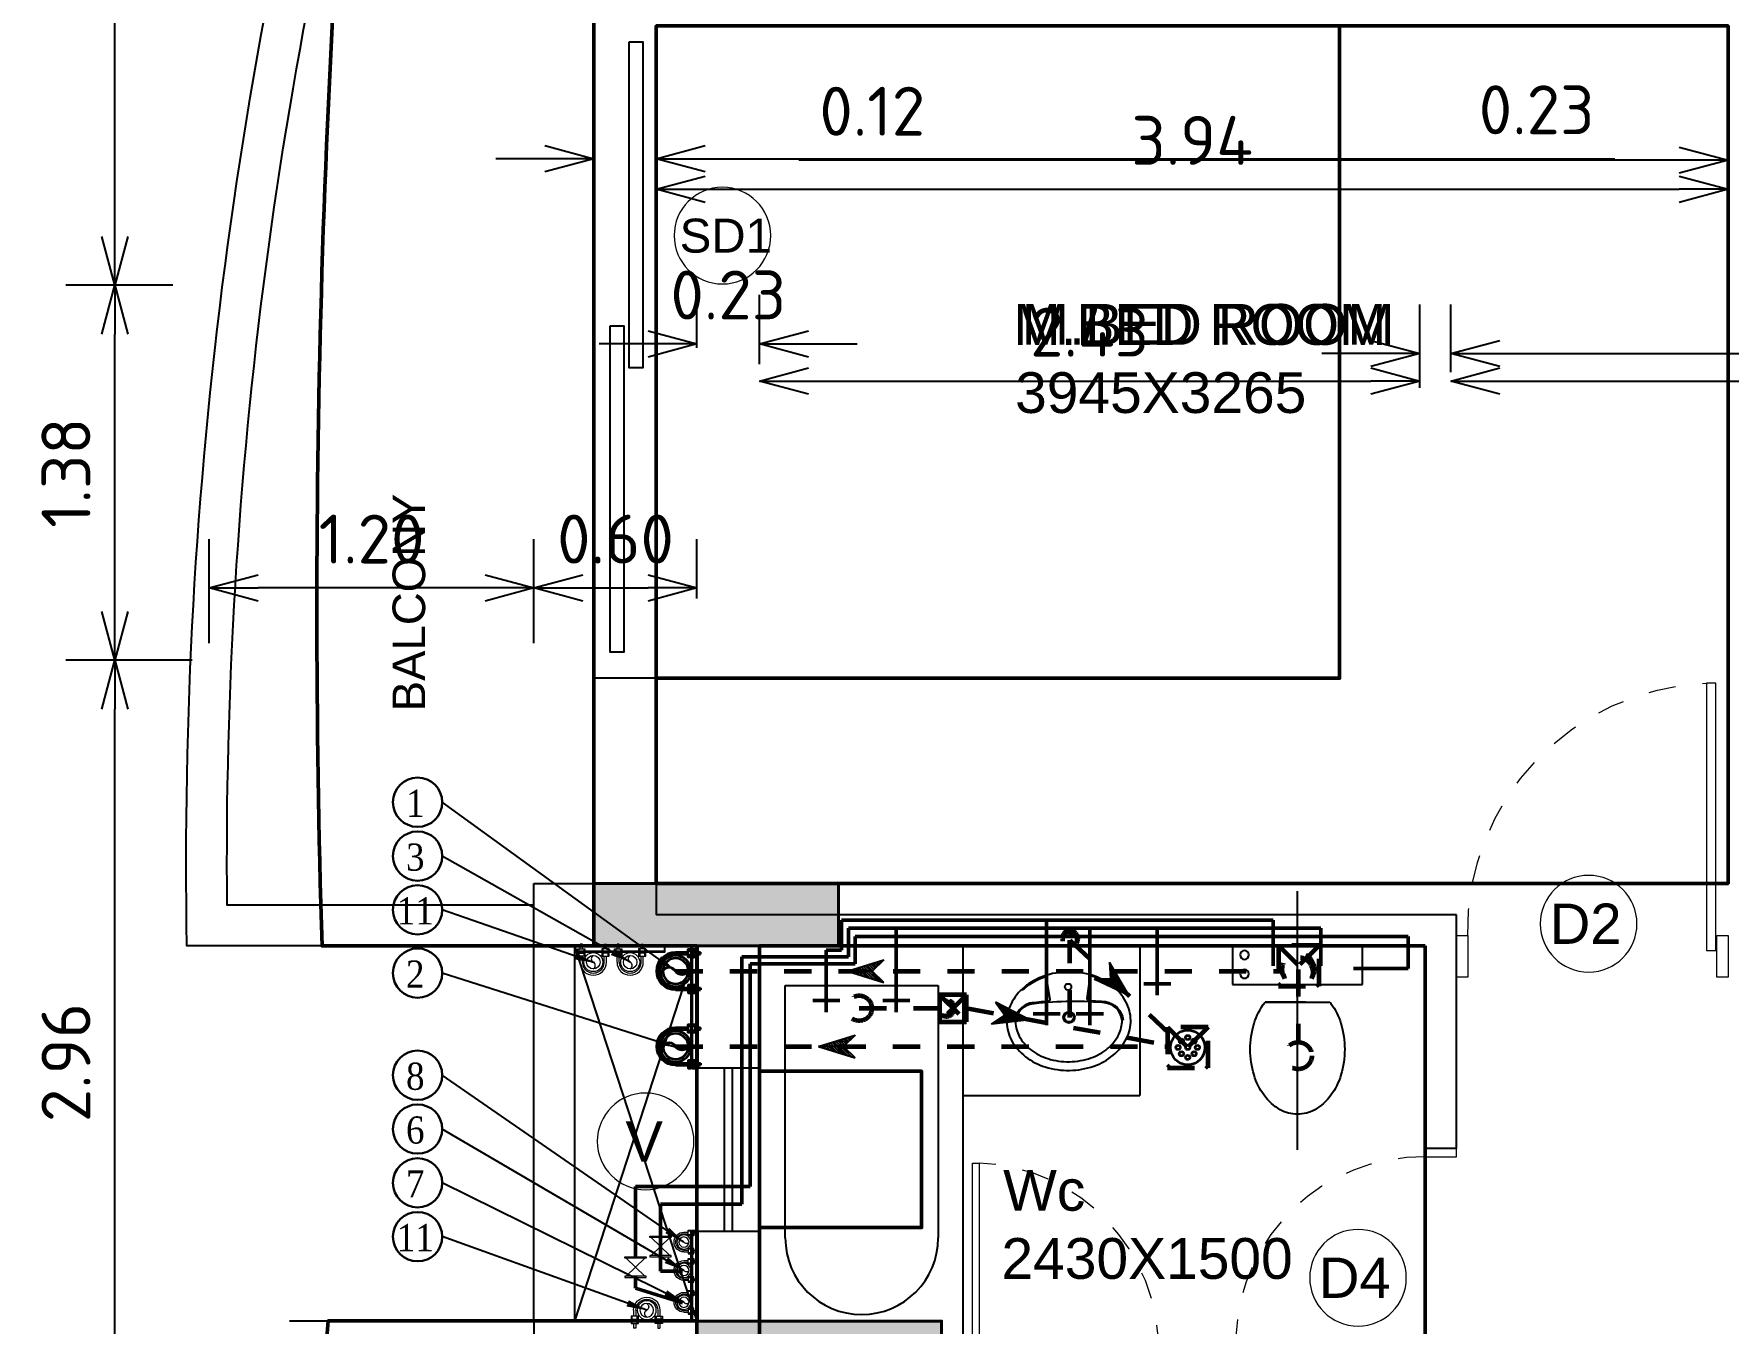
# Model space of a CAD drawing. Header units: inches. Extents: x 0 to 429, y 0 to 185.
# Drawn here: x 230.02 to 236.26, y 123.59 to 128.34 of the extents above; entities that cross this region are included whole.
import ezdxf
from ezdxf.enums import TextEntityAlignment as Align

# ---------------------------------------------------------------- set-up
doc = ezdxf.new("R2010")
doc.units = ezdxf.units.IN
doc.header["$MEASUREMENT"] = 0
doc.linetypes.add('Xr-4BHK-A-B-Typical-Sub$0$HIDDEN', pattern=[0.375, 0.25, -0.125])
doc.layers.get('DEFPOINTS').update_dxf_attribs({"lineweight": 18})
for name, color, linetype, lineweight in [('FLOOR01', 7, 'Continuous', 50), ('XR-4BHK-A-B-TYPICAL-SUB$0$1PL-SHAFT-PIPE-TEXT-50', 213, 'Continuous', 30), ('XR-4BHK-A-B-TYPICAL-SUB$0$DOOR', 34, 'Continuous', 20), ('XR-4BHK-A-B-TYPICAL-SUB$0$TOWER-COL', 1, 'Continuous', 40), ('XR-4BHK-A-B-TYPICAL-SUB$0$TOWER-COL-HATCH', 9, 'Continuous', 5)]:
    doc.layers.add(name, color=color, linetype=linetype, lineweight=lineweight)
doc.layers.add('XR-4BHK-A-B-TYPICAL-SUB$0$1PL-SHAFT-PIPE', color=7, linetype='Continuous')
doc.layers.add('XR-4BHK-A-B-TYPICAL-SUB$0$SEWERARE LINE', color=7, linetype='Continuous', lineweight=35, true_color=0xca2d12)
doc.layers.add('XR-4BHK-A-B-TYPICAL-SUB$0$WATER SUPPLAY', color=7, linetype='Continuous', lineweight=0, true_color=0x00f000)
doc.styles.add('Sanvi Common', font='isocpeur.ttf')
doc.styles.add('Xr-4BHK-A-B-Typical-Sub$0$$0$DIM', font='arial.ttf', dxfattribs={"height": 4})
doc.styles.add('Xr-4BHK-A-B-Typical-Sub$0$$1$Standard', font='arial.ttf')
doc.styles.add('Xr-4BHK-A-B-Typical-Sub$0$DIM', font='arial.ttf')
doc.styles.add('Xr-4BHK-A-B-Typical-Sub$0$Standard', font='ARIALN.TTF')
doc.styles.add('Xr-4BHK-A-B-Typical-Sub$0$TIMES-ROMAN', font='times.ttf', dxfattribs={"width": 0.9})
doc.dimstyles.new('Sanvi Common', dxfattribs={"dimtxt": 0.18, "dimasz": 0.18, "dimexe": 0.18, "dimexo": 0.0625, "dimgap": 0.09, "dimtad": 1, "dimzin": 0, "dimdsep": 46, "dimtxsty": 'Sanvi Common', "dimblk": 'OPEN30', "dimcen": 0.09, "dimclrd": 68, "dimclre": 68, "dimclrt": 40, "dimadec": 0, "dimazin": 0, "dimtfac": 1, "dimtofl": 0, "dimtmove": 0, "dimatfit": 3, "dimldrblk": 'OPEN30', "dimfxl": 1, "dimtolj": 1, "dimtzin": 0, "dimarcsym": 0})
doc.dimstyles.new('Xr-4BHK-A-B-Typical-Sub$0$DIM 75', dxfattribs={"dimtxt": 75, "dimasz": 75, "dimexe": 0.18, "dimexo": 0.0625, "dimgap": 0.09, "dimtad": 0, "dimtih": 1, "dimtoh": 1, "dimdec": 0, "dimzin": 0, "dimdsep": 46, "dimtxsty": 'Xr-4BHK-A-B-Typical-Sub$0$Standard', "dimcen": 0.09, "dimclrd": 256, "dimclre": 256, "dimclrt": 256, "dimadec": 0, "dimazin": 0, "dimtfac": 1, "dimtdec": 0, "dimtofl": 0, "dimtmove": 0, "dimatfit": 3, "dimfxl": 1, "dimtolj": 1, "dimtzin": 0, "dimarcsym": 0})

# ---------------------------------------------------------------- blocks, each defined once
blk = doc.blocks.new('Xr-4BHK-A-B-Typical-Sub$0$basin6')
blk.add_lwpolyline([(285.3, -227.3, 0.120605), (264.9, -143.3, 0.10507), (202.2, -66.9, 0.088649), (112.5, -18.2, 0.079738), (0.8, 0, 0.079738), (-111, -17.7, 0.088649), (-200.9, -65.9, 0.10507), (-264, -142.1, 0.120605), (-284.7, -226.1, 0.120605), (-264.3, -310.1, 0.10507), (-201.6, -386.5, 0.088649), (-112, -435.2, 0.079738), (-0.2, -453.4, 0.079738), (111.6, -435.7, 0.088649), (201.5, -387.5, 0.10507), (264.5, -311.3, 0.120605)], format="xyb", close=True)
for points in [[(-209.7, -80, -0.016805), (-197.8, -69.9, -0.092161), (-106, -21.4, -0.435128), (-99.7, -24.7), (-85.2, -123.6, -0.44775), (-92.4, -133.7, 0.015365), (-179.5, -141.3, 0.272514), (-249.3, -215.6, 0.272514)], [(210.3, -80, 0.016805), (198.4, -69.9, 0.092161), (106.6, -21.4, 0.435128), (100.3, -24.7), (85.8, -123.6, 0.396344), (97.2, -134.7, -0.011856), (170.2, -140.3, -0.340407), (250.3, -226.8)], [(-244.4, -216.7, 0.017243), (-244.7, -226.1, 0.120605), (-228.8, -291.7, 0.10507), (-176.6, -355.3, 0.088649), (-99.4, -397.2, 0.079738), (-0.1, -413.4, 0.079738), (99.2, -397.7, 0.088649), (176.6, -356.1, 0.10507), (229.1, -292.7, 0.120605), (245.3, -227.3, 0.120605)]]:
    blk.add_lwpolyline(points, format="xyb")
for centre, radius in [((0.3, -69.2), 14.5), ((1.4, -209.2), 26.4), ((1.4, -209.2), 21)]:
    blk.add_circle(centre, radius)
for centre, radius, start, end in [((-151.3, -237.7), 95.4, 106.29531, 167.27029), ((-3.5, -1750.2), 1613.5, 84.2769, 96.21233), ((155.4, -234.9), 90.2, 4.87746, 88.71858)]:
    blk.add_arc(centre, radius, start, end)
blk = doc.blocks.new('Xr-4BHK-A-B-Typical-Sub$0$1111')
for p, q in [((-6719.3, 24832.2), (-6719.3, 24832.2)), ((-6770.3, 24610.7), (-7008.8, 24610.7)), ((-6918.9, 24610.7), (-6770.3, 24610.7)), ((-7128.5, 24545.5), (-7128.5, 24404.3)), ((-6650.6, 24545.5), (-7128.5, 24545.5)), ((-6650.6, 24404.3), (-6650.6, 24545.5)), ((-7128.5, 24404.3), (-6650.6, 24404.3)), ((-6849.6, 24404.3), (-6849.6, 24404.3)), ((-6703, 24404.3), (-6703, 24404.3))]:
    blk.add_line(p, q)
at = {"extrusion": (0, 0, -1)}
for centre, major_axis, ratio, start_param, end_param in [((-6859.2, 24842), (-134, 134), 1, 6.126583, 6.550859), ((-6889.6, 24895.3), (90.6, 90.6), 1, -1.303122, -0.785398), ((-6889.6, 24895.3), (-90.6, 90.6), 1, 0.785398, 1.303122), ((-6919.9, 24842), (134, 134), 1, -0.267674, 0.156602), ((-6811.4, 24807.2), (175.8, 175.8), 1, 4.219591, 4.555787), ((-6967.7, 24807.2), (-175.8, 175.8), 1, 1.727398, 2.063595), ((-6735.9, 24784.5), (231.5, 231.5), 1, 3.926991, 4.219591), ((-7043.2, 24784.5), (231.5, 231.5), 1, 0.492798, 0.785398), ((-6735.9, 24784.5), (-231.5, 231.5), 1, 5.205187, 5.497787), ((-7043.2, 24784.5), (231.5, 231.5), 1, 0.785398, 1.077998), ((-6811.4, 24761.7), (-175.8, 175.8), 1, 4.868991, 5.205187), ((-6967.7, 24761.7), (-231.2, 91.4), 0.988951, 3.056609, 3.421062), ((-6859.2, 24726.9), (-134, 134), 1, 4.837165, 4.868991), ((-6694.7, 24507), (-11.5, 11.5), 1, 3.141593, 9.424778), ((-6694.7, 24437.2), (11.5, 11.5), 1, 1.570796326805002, 7.853981633984588)]:
    blk.add_ellipse(centre, major_axis=major_axis, ratio=ratio, start_param=start_param, end_param=end_param, dxfattribs=at)
blk = doc.blocks.new('Xr-4BHK-A-B-Typical-Sub$0$d-750')
at = {"layer": 'XR-4BHK-A-B-TYPICAL-SUB$0$DOOR'}
for p, q in [((0, 718.7), (0, 750)), ((0, 750), (115, 750)), ((115, 750), (115, 718.7)), ((115, 718.7), (0, 718.7)), ((0, 0), (0, 31.2)), ((0, 31.2), (115, 31.2)), ((115, 31.2), (115, 0)), ((115, 0), (0, 0))]:
    blk.add_line(p, q, dxfattribs=at)
blk.add_lwpolyline([(73.9, 34.2), (811.3, 34.2), (811.3, 59.2), (73.9, 59.2)], close=True, dxfattribs=at)
at = {"layer": 'XR-4BHK-A-B-TYPICAL-SUB$0$DOOR', "color": 8, "linetype": 'Xr-4BHK-A-B-Typical-Sub$0$HIDDEN', "extrusion": (0, 0, -1)}
blk.add_ellipse((125, 31.2), major_axis=(218.4, 652.1), ratio=0.99874, start_param=-0.33813, end_param=1.207251, dxfattribs=at)
blk = doc.blocks.new('Xr-4BHK-A-B-Typical-Sub$0$REV.CO.')
at = {"layer": 'XR-4BHK-A-B-TYPICAL-SUB$0$TOWER-COL-HATCH'}
for points in [[(448141.6, 15070.2), (448141.6, 14840.2), (447241.1, 14840.2), (447241.1, 15070.2)], [(448521.1, 13460.2), (447621.1, 13460.2), (447621.1, 13230.2), (448521.1, 13230.2)]]:
    blk.add_hatch(color=256, dxfattribs=at).paths.add_polyline_path(points)
at = {"layer": 'XR-4BHK-A-B-TYPICAL-SUB$0$TOWER-COL'}
for points in [[(447241.1, 15070.2), (447241.1, 14840.2), (448141.6, 14840.2), (448141.6, 15070.2)], [(447621.1, 13460.2), (447621.1, 13230.2), (448521.1, 13230.2), (448521.1, 13460.2)]]:
    blk.add_lwpolyline(points, close=True, dxfattribs=at)
blk = doc.blocks.new('Xr-4BHK-A-B-Typical-Sub$0$$0$DOOR NO')
at = {"lineweight": 0}
blk.add_circle((0, 0), 10, dxfattribs=at)
at = {"style": 'Xr-4BHK-A-B-Typical-Sub$0$$0$DIM'}
blk.add_attdef('X1', text='', height=9, dxfattribs=at).set_placement((0, 0), align=Align.MIDDLE_CENTER)
blk = doc.blocks.new('_Open30')
at = {"color": 0, "linetype": 'ByBlock', "lineweight": -2}
for p, q in [((-1, 0.268), (0, 0)), ((0, 0), (-1, -0.268)), ((0, 0), (-1, 0))]:
    blk.add_line(p, q, dxfattribs=at)
blk = doc.blocks.new('*D198')
at = {"color": 68, "lineweight": -2, "transparency": 16777216}
for p, q in [((232.0842, 127.7088), (232.0842, 128.0571)), ((232.3142, 127.7088), (232.3142, 128.0571)), ((231.9042, 127.8771), (231.7242, 127.8771)), ((232.4942, 127.8771), (235.8422, 127.8771))]:
    blk.add_line(p, q, dxfattribs=at)
at = {"layer": 'DEFPOINTS', "color": 0, "transparency": 16777216}
for p in [(232.3142, 127.8771), (232.0842, 127.6463), (232.3142, 127.6463)]:
    blk.add_point(p, dxfattribs=at)
at = {"color": 68, "lineweight": -2, "transparency": 16777216, "xscale": 0.18, "yscale": 0.18, "zscale": 0.18}
blk.add_blockref('_Open30', (232.0842, 127.8771), dxfattribs=at)
at = {"color": 68, "lineweight": -2, "transparency": 16777216, "xscale": 0.18, "yscale": 0.18, "zscale": 0.18, "rotation": 180}
blk.add_blockref('_Open30', (232.3142, 127.8771), dxfattribs=at)
at = {"color": 40, "transparency": 16777216, "insert": (235.5542, 128.0571), "char_height": 0.18, "attachment_point": 5, "style": 'Sanvi Common'}
blk.add_mtext('\\A1;0.23', dxfattribs=at)
blk = doc.blocks.new('*D199')
at = {"color": 68, "lineweight": -2, "transparency": 16777216}
for p, q in [((232.3142, 127.7088), (232.3142, 127.9445)), ((236.2592, 127.827), (236.2592, 127.9445)), ((232.4942, 127.7645), (236.0792, 127.7645))]:
    blk.add_line(p, q, dxfattribs=at)
at = {"layer": 'DEFPOINTS', "color": 0, "transparency": 16777216}
for p in [(236.2592, 127.7645), (236.2592, 127.7645), (232.3142, 127.6463)]:
    blk.add_point(p, dxfattribs=at)
at = {"color": 68, "lineweight": -2, "transparency": 16777216, "xscale": 0.18, "yscale": 0.18, "zscale": 0.18, "rotation": 180}
blk.add_blockref('_Open30', (232.3142, 127.7645), dxfattribs=at)
at = {"color": 68, "lineweight": -2, "transparency": 16777216, "xscale": 0.18, "yscale": 0.18, "zscale": 0.18}
blk.add_blockref('_Open30', (236.2592, 127.7645), dxfattribs=at)
at = {"color": 40, "transparency": 16777216, "insert": (234.2867, 127.9445), "char_height": 0.18, "attachment_point": 5, "style": 'Sanvi Common'}
blk.add_mtext('\\A1;3.94', dxfattribs=at)
blk = doc.blocks.new('*D200')
at = {"color": 68, "lineweight": -2, "transparency": 16777216}
for p, q in [((236.2592, 127.827), (236.2592, 128.0518)), ((236.3742, 127.827), (236.3742, 128.0518)), ((236.0792, 127.8718), (232.8392, 127.8718)), ((236.5542, 127.8718), (236.7342, 127.8718))]:
    blk.add_line(p, q, dxfattribs=at)
at = {"layer": 'DEFPOINTS', "color": 0, "transparency": 16777216}
for p in [(236.3742, 127.8718), (236.2592, 127.7645), (236.3742, 127.7645)]:
    blk.add_point(p, dxfattribs=at)
at = {"color": 68, "lineweight": -2, "transparency": 16777216, "xscale": 0.18, "yscale": 0.18, "zscale": 0.18}
blk.add_blockref('_Open30', (236.2592, 127.8718), dxfattribs=at)
at = {"color": 68, "lineweight": -2, "transparency": 16777216, "xscale": 0.18, "yscale": 0.18, "zscale": 0.18, "rotation": 180}
blk.add_blockref('_Open30', (236.3742, 127.8718), dxfattribs=at)
at = {"color": 40, "transparency": 16777216, "insert": (233.1092, 128.0518), "char_height": 0.18, "attachment_point": 5, "style": 'Sanvi Common'}
blk.add_mtext('\\A1;0.12', dxfattribs=at)
blk = doc.blocks.new('*D256')
at = {"color": 68, "lineweight": -2, "transparency": 16777216}
for p, q in [((232.4642, 127.1816), (232.4642, 127.3757)), ((232.6942, 127.1214), (232.6942, 127.3757)), ((232.2842, 127.1957), (232.1042, 127.1957)), ((232.8742, 127.1957), (233.0542, 127.1957))]:
    blk.add_line(p, q, dxfattribs=at)
at = {"layer": 'DEFPOINTS', "color": 0, "transparency": 16777216}
for p in [(232.6942, 127.1957), (232.4642, 127.1191), (232.6942, 127.0589)]:
    blk.add_point(p, dxfattribs=at)
at = {"color": 68, "lineweight": -2, "transparency": 16777216, "xscale": 0.18, "yscale": 0.18, "zscale": 0.18}
blk.add_blockref('_Open30', (232.4642, 127.1957), dxfattribs=at)
at = {"color": 68, "lineweight": -2, "transparency": 16777216, "xscale": 0.18, "yscale": 0.18, "zscale": 0.18, "rotation": 180}
blk.add_blockref('_Open30', (232.6942, 127.1957), dxfattribs=at)
at = {"color": 40, "transparency": 16777216, "insert": (232.5792, 127.3757), "char_height": 0.18, "attachment_point": 5, "style": 'Sanvi Common'}
blk.add_mtext('\\A1;0.23', dxfattribs=at)
blk = doc.blocks.new('*D257')
at = {"color": 68, "lineweight": -2, "transparency": 16777216}
for p, q in [((232.6942, 127.1214), (232.6942, 127.2389)), ((235.1242, 127.0339), (235.1242, 127.2389)), ((232.8742, 127.0589), (234.9442, 127.0589))]:
    blk.add_line(p, q, dxfattribs=at)
at = {"layer": 'DEFPOINTS', "color": 0, "transparency": 16777216}
for p in [(232.6942, 127.0589), (235.1242, 127.0589), (235.1242, 126.9714)]:
    blk.add_point(p, dxfattribs=at)
at = {"color": 68, "lineweight": -2, "transparency": 16777216, "xscale": 0.18, "yscale": 0.18, "zscale": 0.18, "rotation": 180}
blk.add_blockref('_Open30', (232.6942, 127.0589), dxfattribs=at)
at = {"color": 68, "lineweight": -2, "transparency": 16777216, "xscale": 0.18, "yscale": 0.18, "zscale": 0.18}
blk.add_blockref('_Open30', (235.1242, 127.0589), dxfattribs=at)
at = {"color": 40, "transparency": 16777216, "insert": (233.9092, 127.2389), "char_height": 0.18, "attachment_point": 5, "style": 'Sanvi Common'}
blk.add_mtext('\\A1;2.43', dxfattribs=at)
blk = doc.blocks.new('*D258')
at = {"color": 68, "lineweight": -2, "transparency": 16777216}
for p, q in [((235.1242, 127.0339), (235.1242, 127.3402)), ((235.2392, 127.0914), (235.2392, 127.3402)), ((234.9442, 127.1602), (234.7642, 127.1602)), ((235.4192, 127.1602), (238.6592, 127.1602))]:
    blk.add_line(p, q, dxfattribs=at)
at = {"layer": 'DEFPOINTS', "color": 0, "transparency": 16777216}
for p in [(235.2392, 127.1602), (235.2392, 127.0289), (235.1242, 126.9714)]:
    blk.add_point(p, dxfattribs=at)
at = {"color": 68, "lineweight": -2, "transparency": 16777216, "xscale": 0.18, "yscale": 0.18, "zscale": 0.18}
blk.add_blockref('_Open30', (235.1242, 127.1602), dxfattribs=at)
at = {"color": 68, "lineweight": -2, "transparency": 16777216, "xscale": 0.18, "yscale": 0.18, "zscale": 0.18, "rotation": 180}
blk.add_blockref('_Open30', (235.2392, 127.1602), dxfattribs=at)
at = {"color": 40, "transparency": 16777216, "insert": (238.3892, 127.3402), "char_height": 0.18, "attachment_point": 5, "style": 'Sanvi Common'}
blk.add_mtext('\\A1;0.12', dxfattribs=at)
blk = doc.blocks.new('*D259')
at = {"color": 68, "lineweight": -2, "transparency": 16777216}
for p, q in [((235.2392, 127.0914), (235.2392, 127.2389)), ((240.6442, 127.1214), (240.6442, 127.2389)), ((235.4192, 127.0589), (240.4642, 127.0589))]:
    blk.add_line(p, q, dxfattribs=at)
at = {"layer": 'DEFPOINTS', "color": 0, "transparency": 16777216}
for p in [(235.2392, 127.0289), (240.6442, 127.0589), (240.6442, 127.0589)]:
    blk.add_point(p, dxfattribs=at)
at = {"color": 68, "lineweight": -2, "transparency": 16777216, "xscale": 0.18, "yscale": 0.18, "zscale": 0.18, "rotation": 180}
blk.add_blockref('_Open30', (235.2392, 127.0589), dxfattribs=at)
at = {"color": 68, "lineweight": -2, "transparency": 16777216, "xscale": 0.18, "yscale": 0.18, "zscale": 0.18}
blk.add_blockref('_Open30', (240.6442, 127.0589), dxfattribs=at)
at = {"color": 40, "transparency": 16777216, "insert": (237.9417, 127.2389), "char_height": 0.18, "attachment_point": 5, "style": 'Sanvi Common'}
blk.add_mtext('\\A1;5.40', dxfattribs=at)
blk = doc.blocks.new('*D339')
at = {"color": 68, "lineweight": -2, "transparency": 16777216}
for p, q in [((230.6062, 126.0315), (230.1417, 126.0315)), ((230.3217, 123.2515), (230.3217, 125.8515)), ((231.1728, 123.0715), (230.1417, 123.0715))]:
    blk.add_line(p, q, dxfattribs=at)
at = {"layer": 'DEFPOINTS', "color": 0, "transparency": 16777216}
for p in [(230.3217, 126.0315), (230.6687, 126.0315), (231.2353, 123.0715)]:
    blk.add_point(p, dxfattribs=at)
at = {"color": 68, "lineweight": -2, "transparency": 16777216, "xscale": 0.18, "yscale": 0.18, "zscale": 0.18}
for p, rotation in [((230.3217, 126.0315), 90), ((230.3217, 123.0715), 270)]:
    blk.add_blockref('_Open30', p, dxfattribs=dict(at, rotation=rotation))
at = {"color": 40, "transparency": 16777216, "insert": (230.1417, 124.5515), "char_height": 0.18, "attachment_point": 5, "rotation": 90, "style": 'Sanvi Common'}
blk.add_mtext('\\A1;2.96', dxfattribs=at)
blk = doc.blocks.new('*D340')
at = {"color": 68, "lineweight": -2, "transparency": 16777216}
for p, q in [((230.5355, 127.4115), (230.1417, 127.4115)), ((230.3217, 126.2115), (230.3217, 127.2315)), ((230.6062, 126.0315), (230.1417, 126.0315))]:
    blk.add_line(p, q, dxfattribs=at)
at = {"layer": 'DEFPOINTS', "color": 0, "transparency": 16777216}
for p in [(230.3217, 127.4115), (230.598, 127.4115), (230.6687, 126.0315)]:
    blk.add_point(p, dxfattribs=at)
at = {"color": 68, "lineweight": -2, "transparency": 16777216, "xscale": 0.18, "yscale": 0.18, "zscale": 0.18}
for p, rotation in [((230.3217, 127.4115), 90), ((230.3217, 126.0315), 270)]:
    blk.add_blockref('_Open30', p, dxfattribs=dict(at, rotation=rotation))
at = {"color": 40, "transparency": 16777216, "insert": (230.1417, 126.7215), "char_height": 0.18, "attachment_point": 5, "rotation": 90, "style": 'Sanvi Common'}
blk.add_mtext('\\A1;1.38', dxfattribs=at)
blk = doc.blocks.new('*D341')
at = {"color": 68, "lineweight": -2, "transparency": 16777216}
for p, q in [((231.1728, 132.368), (230.1417, 132.368)), ((230.3217, 127.5915), (230.3217, 132.188)), ((230.5355, 127.4115), (230.1417, 127.4115))]:
    blk.add_line(p, q, dxfattribs=at)
at = {"layer": 'DEFPOINTS', "color": 0, "transparency": 16777216}
for p in [(230.3217, 132.368), (231.2353, 132.368), (230.598, 127.4115)]:
    blk.add_point(p, dxfattribs=at)
at = {"color": 68, "lineweight": -2, "transparency": 16777216, "xscale": 0.18, "yscale": 0.18, "zscale": 0.18}
for p, rotation in [((230.3217, 132.368), 90), ((230.3217, 127.4115), 270)]:
    blk.add_blockref('_Open30', p, dxfattribs=dict(at, rotation=rotation))
at = {"color": 40, "transparency": 16777216, "insert": (230.1417, 129.8898), "char_height": 0.18, "attachment_point": 5, "rotation": 90, "style": 'Sanvi Common'}
blk.add_mtext('\\A1;4.96', dxfattribs=at)
blk = doc.blocks.new('*D342')
at = {"color": 68, "lineweight": -2, "transparency": 16777216}
for p, q in [((230.6687, 126.094), (230.6687, 126.4776)), ((231.8642, 126.094), (231.8642, 126.4776)), ((231.6842, 126.2976), (230.8487, 126.2976))]:
    blk.add_line(p, q, dxfattribs=at)
at = {"layer": 'DEFPOINTS', "color": 0, "transparency": 16777216}
for p in [(230.6687, 126.2976), (230.6687, 126.0315), (231.8642, 126.0315)]:
    blk.add_point(p, dxfattribs=at)
at = {"color": 68, "lineweight": -2, "transparency": 16777216, "xscale": 0.18, "yscale": 0.18, "zscale": 0.18, "rotation": 180}
blk.add_blockref('_Open30', (230.6687, 126.2976), dxfattribs=at)
at = {"color": 68, "lineweight": -2, "transparency": 16777216, "xscale": 0.18, "yscale": 0.18, "zscale": 0.18}
blk.add_blockref('_Open30', (231.8642, 126.2976), dxfattribs=at)
at = {"color": 40, "transparency": 16777216, "insert": (231.2665, 126.4776), "char_height": 0.18, "attachment_point": 5, "style": 'Sanvi Common'}
blk.add_mtext('\\A1;1.20', dxfattribs=at)
blk = doc.blocks.new('*D343')
at = {"color": 68, "lineweight": -2, "transparency": 16777216}
for p, q in [((231.8642, 126.094), (231.8642, 126.4776)), ((232.4642, 126.2591), (232.4642, 126.4776)), ((232.0442, 126.2976), (232.2842, 126.2976))]:
    blk.add_line(p, q, dxfattribs=at)
at = {"layer": 'DEFPOINTS', "color": 0, "transparency": 16777216}
for p in [(232.4642, 126.2976), (232.4642, 126.1966), (231.8642, 126.0315)]:
    blk.add_point(p, dxfattribs=at)
at = {"color": 68, "lineweight": -2, "transparency": 16777216, "xscale": 0.18, "yscale": 0.18, "zscale": 0.18, "rotation": 180}
blk.add_blockref('_Open30', (231.8642, 126.2976), dxfattribs=at)
at = {"color": 68, "lineweight": -2, "transparency": 16777216, "xscale": 0.18, "yscale": 0.18, "zscale": 0.18}
blk.add_blockref('_Open30', (232.4642, 126.2976), dxfattribs=at)
at = {"color": 40, "transparency": 16777216, "insert": (232.1642, 126.4776), "char_height": 0.18, "attachment_point": 5, "style": 'Sanvi Common'}
blk.add_mtext('\\A1;0.60', dxfattribs=at)
blk = doc.blocks.new('Xr-4BHK-A-B-Typical-Sub$0$CI100')
at = {"layer": 'XR-4BHK-A-B-TYPICAL-SUB$0$SEWERARE LINE', "ltscale": 100}
for p, q in [((-78.9, 0), (-78.9, 11.5)), ((-74, 60.7), (-74, 11.5)), ((-66, 60.7), (-66, 11.5)), ((-61.1, 0), (-61.1, 11.5)), ((61.1, 0), (61.1, 11.5)), ((66, 60.7), (66, 11.5)), ((74, 60.7), (74, 11.5)), ((78.9, 0), (78.9, 11.5)), ((-78.9, -15.5), (-78.9, -4)), ((-74, 0), (-74, -4)), ((-74, -15.5), (-74, -37.3)), ((-74, -16.8), (-74, -37.3)), ((-66, -37.3), (-74, -37.3)), ((-66, 0), (-66, -4)), ((-66, -15.5), (-66, -37.3)), ((-66, -16.8), (-66, -37.3)), ((-61.1, -15.5), (-61.1, -4)), ((61.1, -15.5), (61.1, -4)), ((66, 0), (66, -4)), ((66, -15.5), (66, -37.3)), ((66, -16.8), (66, -37.3)), ((66, -37.3), (74, -37.3)), ((74, 0), (74, -4)), ((74, -15.5), (74, -37.3)), ((74, -16.8), (74, -37.3)), ((78.9, -15.5), (78.9, -4))]:
    blk.add_line(p, q, dxfattribs=at)
for points in [[(-85.4, 0), (-54.6, 0), (-54.6, 11.5), (-85.4, 11.5)], [(85.4, 0), (54.6, 0), (54.6, 11.5), (85.4, 11.5)], [(-85.4, -15.5), (-54.6, -15.5), (-54.6, -4), (-85.4, -4)], [(85.4, -15.5), (54.6, -15.5), (54.6, -4), (85.4, -4)]]:
    blk.add_lwpolyline(points, close=True, dxfattribs=at)
for radius in [60.7, 50]:
    blk.add_circle((0, 60.7), radius, dxfattribs=at)
for centre, radius, start, end in [((0, 60.7), 74, 0, 180), ((0, 60.7), 66, 0, 180), ((13.9, 85.7), 28.6, 119.0199, 240.9801), ((-13.9, 35.7), 28.6, 299.0199, 60.9801)]:
    blk.add_arc(centre, radius, start, end, dxfattribs=at)
blk = doc.blocks.new('Xr-4BHK-A-B-Typical-Sub$0$CI50')
at = {"layer": 'XR-4BHK-A-B-TYPICAL-SUB$0$WATER SUPPLAY', "ltscale": 100}
for p, q in [((-53.2, 2), (-53.2, 13.5)), ((-48.3, 35), (-48.3, 13.5)), ((-48.3, 2), (-48.3, -2)), ((-40.3, 35), (-40.3, 13.5)), ((-40.3, 2), (-40.3, -2)), ((-35.4, 2), (-35.4, 13.5)), ((35.4, 2), (35.4, 13.5)), ((40.3, 35), (40.3, 13.5)), ((40.3, 2), (40.3, -2)), ((48.3, 35), (48.3, 13.5)), ((48.3, 2), (48.3, -2)), ((53.2, 2), (53.2, 13.5)), ((-53.2, -13.5), (-53.2, -2)), ((-48.3, -13.5), (-48.3, -30.6)), ((-48.3, -14.8), (-48.3, -30.6)), ((-40.3, -30.6), (-48.3, -30.6)), ((-40.3, -13.5), (-40.3, -30.6)), ((-40.3, -14.8), (-40.3, -30.6)), ((-35.4, -13.5), (-35.4, -2)), ((35.4, -13.5), (35.4, -2)), ((40.3, -13.5), (40.3, -30.6)), ((40.3, -14.8), (40.3, -30.6)), ((40.3, -30.6), (48.3, -30.6)), ((48.3, -13.5), (48.3, -30.6)), ((48.3, -14.8), (48.3, -30.6)), ((53.2, -13.5), (53.2, -2))]:
    blk.add_line(p, q, dxfattribs=at)
at = {"layer": 'XR-4BHK-A-B-TYPICAL-SUB$0$WATER SUPPLAY', "ltscale": 100, "elevation": 0}
for points in [[(-57.9, 2), (-30.9, 2), (-30.9, 13.5), (-57.9, 13.5)], [(57.9, 2), (30.9, 2), (30.9, 13.5), (57.9, 13.5)], [(-57.9, -13.5), (-30.9, -13.5), (-30.9, -2), (-57.9, -2)], [(57.9, -13.5), (30.9, -13.5), (30.9, -2), (57.9, -2)]]:
    blk.add_lwpolyline(points, close=True, dxfattribs=at)
at = {"layer": 'XR-4BHK-A-B-TYPICAL-SUB$0$WATER SUPPLAY', "ltscale": 100}
for radius in [35, 25]:
    blk.add_circle((0, 35), radius, dxfattribs=at)
for centre, radius, start, end in [((0, 35), 48.3, 0, 180), ((0, 35), 40.3, 360, 180), ((6.9, 47.5), 14.3, 119.0199, 240.9801), ((-6.9, 22.5), 14.3, 299.0199, 60.9801)]:
    blk.add_arc(centre, radius, start, end, dxfattribs=at)
blk = doc.blocks.new('Xr-4BHK-A-B-Typical-Sub$0$FT 100')
at = {"linetype": 'Continuous'}
blk.add_ellipse((0, 0), major_axis=(63.4, -2.9), ratio=1, start_param=0.046079, end_param=6.329264, dxfattribs=at)
for centre in [(-36.7, 0), (-23.3, 23.3), (0, 35.4), (0, 0), (23.3, 23.3), (36.7, 0), (-23.3, -23.3), (0, -35.4), (23.3, -23.3)]:
    blk.add_ellipse(centre, major_axis=(7.97, 0), ratio=1)
blk = doc.blocks.new('Xr-4BHK-A-B-Typical-Sub$0$A6')
at = {"linetype": 'Continuous', "lineweight": -3}
h = blk.add_hatch(dxfattribs=at)
h.set_pattern_fill('ANSI31', color=8, scale=51.850019, angle=269.98621, style=0)
h.set_pattern_definition([(314.9862146, (-3558.9815, 121585.5365), (4.58404006, 4.58183475), [])])
h.paths.add_polyline_path([(-42.5, 41.5), (0, 0), (-42.5, -41.5), (91.7, 0)])
for p, q in [((-42.5, 41.5), (0, 0)), ((91.7, 0), (-42.5, 41.5)), ((-42.5, -41.5), (0, 0)), ((0, 0), (91.7, 0)), ((91.7, 0), (-42.5, -41.5))]:
    blk.add_line(p, q, dxfattribs=at)
blk = doc.blocks.new('Xr-4BHK-A-B-Typical-Sub$0$P-VALVE')
at = {"linetype": 'Continuous'}
for p, q in [((-19.7, 19), (19.7, 19)), ((-19.7, 16.4), (-19.7, 19)), ((19.7, 16.4), (-19.7, 16.4)), ((-17, -16.4), (17, 16.4)), ((-17, 16.4), (17, -16.4)), ((19.7, 19), (19.7, 16.4)), ((19.7, -16.4), (-19.7, -16.4)), ((-19.7, -16.4), (-19.7, -19)), ((-19.7, -19), (19.7, -19)), ((19.7, -19), (19.7, -16.4))]:
    blk.add_line(p, q, dxfattribs=at)
blk = doc.blocks.new('Xr-4BHK-A-B-Typical-Sub$0$A$C14D55273')
at = {"layer": 'XR-4BHK-A-B-TYPICAL-SUB$0$WATER SUPPLAY', "lineweight": 50}
for p, q in [((2500.6, -5764.5), (911.9, -5764.5)), ((911.9, -5875.1), (911.9, -5764.5)), ((2675.9, -5794.5), (936.9, -5794.5)), ((936.9, -5900.1), (936.9, -5794.5)), ((1113.3, -6103.5), (1113.3, -5794.5)), ((1666.7, -6151.4), (1666.7, -5764.5)), ((1825.5, -6151.4), (1825.5, -5794.5)), ((2073.9, -6041.3), (2073.9, -5794.5)), ((2500.6, -5933.3), (2500.6, -5764.5)), ((2675.9, -5933.3), (2675.9, -5794.5)), ((2997.9, -5824.5), (961.9, -5824.5)), ((961.9, -5925.1), (961.9, -5824.5)), ((2997.9, -5942.1), (2997.9, -5824.5)), ((545.4, -5900.1), (936.9, -5900.1)), ((545.4, -5900.1), (545.4, -6810.3)), ((855.7, -5875.1), (911.9, -5875.1)), ((855.7, -6103.5), (855.7, -5875.1)), ((575.4, -5925.1), (961.9, -5925.1)), ((575.4, -5925.1), (575.4, -6744.7)), ((2796.7, -5942.1), (2997.9, -5942.1)), ((2023.9, -5998.8), (2123.9, -5998.8)), ((805.7, -6061), (905.7, -6061)), ((1063.3, -6061), (1163.3, -6061)), ((1616.7, -6108.9), (1716.7, -6108.9)), ((1775.5, -6108.9), (1875.5, -6108.9)), ((153.3, -7008.9), (153.3, -6744.7)), ((153.3, -6744.7), (575.4, -6744.7)), ((245.4, -7056.3), (245.4, -6810.3)), ((245.4, -6810.3), (545.4, -6810.3)), ((153.3, -7074.6), (153.3, -7118.7)), ((327, -7056.3), (245.4, -7056.3)), ((327, -7173.3), (153.3, -7118.7))]:
    blk.add_line(p, q, dxfattribs=at)
at = {"layer": 'XR-4BHK-A-B-TYPICAL-SUB$0$WATER SUPPLAY', "lineweight": 50, "xscale": 2.000000000000041, "yscale": 2.000000000000041, "zscale": 2.000000000000041, "rotation": 1.157805443229762e-05}
for p in [(245.4, -6965.7), (153.3, -7041.7)]:
    blk.add_blockref('Xr-4BHK-A-B-Typical-Sub$0$P-VALVE', p, dxfattribs=at)
blk = doc.blocks.new('Xr-4BHK-A-B-Typical-Sub$0$A$C2521575D')
at = {"layer": 'XR-4BHK-A-B-TYPICAL-SUB$0$1PL-SHAFT-PIPE'}
for p, q in [((1146, 26692.3), (1145.9, 26242.3)), ((717, 26671.3), (1044, 26671.2)), ((1146, 25642.3), (1146, 25312.3))]:
    blk.add_line(p, q, dxfattribs=at)
for points in [[(717, 26692.3), (1044, 26692.3), (1044, 26667.2), (717, 26667.3)], [(1167, 26692.3), (1167, 26242.3), (1141.9, 26242.3), (1142, 26692.3)], [(1167, 25642.3), (1167, 25312.3), (1142, 25312.3), (1142, 25642.3)]]:
    blk.add_lwpolyline(points, close=True, dxfattribs=at)
at = {"layer": 'XR-4BHK-A-B-TYPICAL-SUB$0$1PL-SHAFT-PIPE-TEXT-50'}
for centre in [(135.5, 27218.6), (135.5, 27020.6), (135.5, 26822.6), (135.5, 26590), (135.5, 26214.2), (135.5, 26016.2), (135.5, 25818.2), (135.5, 25620.2)]:
    blk.add_circle(centre, 90.6, dxfattribs=at)
at = {"layer": 'XR-4BHK-A-B-TYPICAL-SUB$0$SEWERARE LINE', "linetype": 'Xr-4BHK-A-B-Typical-Sub$0$HIDDEN', "lineweight": 60, "ltscale": 200}
for p, q in [((2536.3, 26426.7), (2536.3, 26710.7, 0)), ((2536.3, 26710.7, 0), (2918, 26352.7, 0)), ((3303.7, 26692), (3453.7, 26542)), ((3453.7, 26692), (3303.7, 26542)), ((1085.2, 26597.4), (3317.4, 26597.4)), ((3376.6, 26603.6, 0), (3376.6, 26336.1, 0)), ((2056.2, 26510.6), (2156.2, 26410.6)), ((2156.2, 26510.6), (2056.2, 26410.6)), ((1760.8, 26460.6), (2076.6, 26460.6)), ((2156.2, 26460.6), (2907, 26323.9)), ((2895, 26391.3), (3045, 26241.3)), ((3045, 26391.3), (2895, 26241.3)), ((1085.1, 26320.2), (2906.7, 26320.2))]:
    blk.add_line(p, q, dxfattribs=at)
for points in [[(3303.7, 26542), (3453.7, 26542), (3453.7, 26692), (3303.7, 26692)], [(2056.2, 26410.6), (2156.2, 26410.6), (2156.2, 26510.6), (2056.2, 26510.6)], [(2895, 26241.3), (3045, 26241.3), (3045, 26391.3), (2895, 26391.3)]]:
    blk.add_lwpolyline(points, close=True, dxfattribs=at)
for centre, radius in [((1760.8, 26460.6), 46.6), ((3376.6, 26286.1, 0), 50)]:
    blk.add_circle(centre, radius, dxfattribs=at)
for centre, radius, start, end in [((2536.3, 26716.2, 0), 30, 326.44269, 213.55731), ((2536.3, 26710.7, 0), 27.3, 336.0932, 203.9068), ((3376.6, 26603.6, 0), 60, 326.44269, 213.55731), ((3376.6, 26592.6, 0), 54.7, 336.0932, 203.9068), ((2082.1, 26460.6), 30, 236.44269, 123.55731), ((2076.6, 26460.6), 27.3, 246.0932, 113.9068)]:
    blk.add_arc(centre, radius, start, end, dxfattribs=at)
at = {"layer": 'XR-4BHK-A-B-TYPICAL-SUB$0$1PL-SHAFT-PIPE', "rotation": 180}
for p in [(782.2, 26665.3), (917.9, 26665.3)]:
    blk.add_blockref('Xr-4BHK-A-B-Typical-Sub$0$CI50', p, dxfattribs=at)
at = {"layer": 'XR-4BHK-A-B-TYPICAL-SUB$0$1PL-SHAFT-PIPE', "rotation": 90}
for name, p, xscale, yscale, zscale in [('Xr-4BHK-A-B-Typical-Sub$0$CI100', (1142.2, 26597.4), -0.9405000000042492, 0.9404999999969732, 0.9405), ('Xr-4BHK-A-B-Typical-Sub$0$CI100', (1142.2, 26320.2), -0.9405000000042492, 0.9404999999969732, 0.9405), ('Xr-4BHK-A-B-Typical-Sub$0$CI50', (1142, 25600.4), -0.75, 0.75, 0.75), ('Xr-4BHK-A-B-Typical-Sub$0$CI50', (1142, 25495.8), -0.75, 0.75, 0.75), ('Xr-4BHK-A-B-Typical-Sub$0$CI50', (1142, 25378.7), -0.75, 0.75, 0.75)]:
    blk.add_blockref(name, p, dxfattribs=dict(at, xscale=xscale, yscale=yscale, zscale=zscale))
at = {"layer": 'XR-4BHK-A-B-TYPICAL-SUB$0$1PL-SHAFT-PIPE', "xscale": -1}
blk.add_blockref('Xr-4BHK-A-B-Typical-Sub$0$CI50', (979, 25314.5), dxfattribs=at)
at = {"layer": 'XR-4BHK-A-B-TYPICAL-SUB$0$SEWERARE LINE', "linetype": 'Xr-4BHK-A-B-Typical-Sub$0$HIDDEN', "lineweight": 60, "ltscale": 200, "extrusion": (-2.61037e-11, -1.64894e-08, 1), "rotation": 179.9229662631182}
for p in [(1809, 26597.3, 0), (1703.2, 26320.1, 0)]:
    blk.add_blockref('Xr-4BHK-A-B-Typical-Sub$0$A6', p, dxfattribs=at)
at = {"layer": 'XR-4BHK-A-B-TYPICAL-SUB$0$SEWERARE LINE', "linetype": 'Xr-4BHK-A-B-Typical-Sub$0$HIDDEN', "lineweight": 60, "ltscale": 200, "extrusion": (1.11485e-08, 1.21496e-08, 1), "rotation": 317.4741303191228}
blk.add_blockref('Xr-4BHK-A-B-Typical-Sub$0$A6', (2685.3, 26569.6, 0), dxfattribs=at)
at = {"layer": 'XR-4BHK-A-B-TYPICAL-SUB$0$SEWERARE LINE', "linetype": 'Xr-4BHK-A-B-Typical-Sub$0$HIDDEN', "lineweight": 60, "ltscale": 200, "extrusion": (2.95467e-09, 1.62226e-08, 1), "rotation": 349.6911497309554}
blk.add_blockref('Xr-4BHK-A-B-Typical-Sub$0$A6', (2296.8, 26435, 0), dxfattribs=at)
at = {"layer": 'XR-4BHK-A-B-TYPICAL-SUB$0$SEWERARE LINE', "linetype": 'Xr-4BHK-A-B-Typical-Sub$0$HIDDEN', "lineweight": 60, "ltscale": 200, "rotation": 270}
blk.add_blockref('Xr-4BHK-A-B-Typical-Sub$0$FT 100', (2970, 26316.3), dxfattribs=at)
at = {"layer": 'XR-4BHK-A-B-TYPICAL-SUB$0$WATER SUPPLAY'}
blk.add_blockref('Xr-4BHK-A-B-Typical-Sub$0$A$C14D55273', (783.9, 32549.6), dxfattribs=at)
at = {"layer": 'XR-4BHK-A-B-TYPICAL-SUB$0$1PL-SHAFT-PIPE-TEXT-50', "style": 'Xr-4BHK-A-B-Typical-Sub$0$TIMES-ROMAN', "width": 0.9}
for s, p in [('1', (126.9, 27164.9)), ('3', (126.9, 26966.9)), ('11', (126.9, 26769)), ('2', (126.9, 26536.4)), ('8', (126.9, 26160.5)), ('6', (126.9, 25962.6)), ('7', (126.9, 25764.6)), ('11', (126.9, 25566.6))]:
    blk.add_text(s, height=100, rotation=0.00003, dxfattribs=at).set_placement(p, align=Align.CENTER)
at = {"layer": 'XR-4BHK-A-B-TYPICAL-SUB$0$1PL-SHAFT-PIPE-TEXT-50'}
for points in [[(1085.2, 26597.4), (226.1, 27218.6)], [(917.9, 26630.3), (226.1, 27020.6)], [(786.8, 26627.5), (226.1, 26822.6)], [(1086.8, 26316.7), (226.1, 26590)], [(1115.7, 25600.4), (226.1, 26214.2)], [(1115.7, 25495.8), (226.1, 26016.2)], [(1115.7, 25378.7), (226.1, 25818.2)], [(979, 25349.5), (226.1, 25620.2)]]:
    blk.add_leader(points, dimstyle='Xr-4BHK-A-B-Typical-Sub$0$DIM 75', dxfattribs=at)

msp = doc.modelspace()

# ---------------------------------------------------------------- linework, layer by layer
for p, q in [((232.0843, 128.3653), (232.0843, 125.9653)), ((232.3143, 125.9653), (232.3143, 128.3653)), ((232.0842, 125.2103), (232.0842, 125.9653)), ((232.3142, 125.9653), (232.0842, 125.9653)), ((232.3142, 125.9653), (232.3142, 125.0953)), ((231.8642, 124.9803), (231.8642, 125.2103)), ((231.8642, 125.2103), (232.0842, 125.2103)), ((234.6742, 124.2299), (234.6742, 125.1821)), ((235.2592, 125.0953), (232.3142, 125.0953)), ((235.2592, 124.2349), (235.2592, 125.0953)), ((232.0843, 124.9803), (231.8642, 124.9803)), ((231.8642, 123.6003), (231.8642, 124.9803)), ((232.0142, 123.6003), (232.4642, 124.9803)), ((232.0142, 123.6003), (232.0142, 124.9803)), ((232.0142, 124.9753), (232.4642, 123.6003)), ((232.4642, 124.9803), (232.0842, 124.9803)), ((232.4642, 124.5303), (232.4642, 124.9803)), ((235.1442, 124.9803), (232.6942, 124.9803)), ((232.6942, 124.5303), (232.6942, 124.9803)), ((233.4438, 123.4853), (233.4438, 124.9803)), ((234.0938, 124.9803), (234.0938, 124.4303)), ((235.1442, 124.2349), (235.1442, 124.9803)), ((232.9417, 124.9237), (232.9417, 124.7544)), ((233.1992, 124.9237), (233.1992, 124.7544)), ((232.7891, 123.9059), (232.7891, 124.8354)), ((232.7891, 124.8354), (233.3518, 124.8354)), ((232.8947, 124.7789), (232.9886, 124.7789)), ((233.2461, 124.7789), (233.1522, 124.7789)), ((233.3518, 124.8354), (233.3518, 123.9059)), ((232.4642, 124.5303), (232.4642, 123.9303)), ((232.6942, 124.5303), (232.4642, 124.5303)), ((232.5642, 124.5303), (232.5642, 123.9303)), ((232.5942, 124.5303), (232.5942, 123.9303)), ((232.6942, 124.5303), (232.6942, 123.9303)), ((233.4438, 124.4303), (234.0938, 124.4303)), ((235.1442, 124.2353), (235.1442, 123.4853)), ((235.2592, 124.2349), (235.1442, 124.2349)), ((232.6942, 123.9303), (232.4642, 123.9303)), ((232.4642, 123.6003), (232.4642, 123.9303)), ((232.6942, 123.6002), (232.6942, 123.9303)), ((231.8642, 123.6003), (231.8642, 123.3703))]:
    msp.add_line(p, q)
for points in [[(231.8642, 124.9803), (230.5871, 124.9803, -0.074265), (231.2353, 129.9368), (231.6838, 129.9368)], [(231.8642, 125.1303), (230.735, 125.1303, -0.070364), (231.3488, 129.7868), (231.6838, 129.7868)]]:
    msp.add_lwpolyline(points, format="xyb")
for points in [[(232.2143, 128.3075), (232.2643, 128.3075), (232.2643, 127.1075), (232.2143, 127.1075)], [(232.145, 127.2616), (232.195, 127.2616), (232.195, 126.0616), (232.145, 126.0616)]]:
    msp.add_lwpolyline(points, close=True)
for points in [[(231.8642, 123.6003), (230.9642, 123.6003)], [(231.8642, 123.6003), (232.4642, 123.6003)]]:
    msp.add_lwpolyline(points)
msp.add_arc((233.0704, 123.9059), 0.2813, 180, 0)
at = {"layer": 'FLOOR01', "color": 26}
msp.add_line((235.3317, 125.2106), (236.2483, 125.2106), dxfattribs=at)
at = {"layer": 'FLOOR01', "color": 246}
msp.add_line((235.1442, 124.2669), (235.1442, 123.5169), dxfattribs=at)
at = {"layer": 'FLOOR01', "color": 181}
msp.add_lwpolyline([(244.4392, 123.5606), (244.4392, 128.1206), (239.6442, 128.1207), (239.6442, 128.8101), (237.6892, 128.8101), (237.6892, 129.4106), (236.4892, 129.4106), (236.4892, 130.8406), (232.0842, 130.8406), (232.0842, 124.9806), (232.4642, 124.9806), (232.4642, 119.8906)], dxfattribs=at)
at = {"layer": 'FLOOR01', "color": 230}
msp.add_lwpolyline([(244.4392, 115.8054), (239.3537, 115.8027), (239.3546, 116.3554), (234.4542, 116.3554), (234.4542, 119.8906), (232.4642, 119.8906), (232.4642, 124.9806), (232.0842, 124.9806), (232.0842, 130.8406), (236.4892, 130.8406), (236.4892, 129.4106), (237.6892, 129.4106), (237.6892, 128.8101), (239.6442, 128.81), (239.6442, 128.1207), (244.4392, 128.1206), (244.4392, 123.5606), (245.0392, 123.5606), (245.0392, 121.8656), (244.4392, 121.8656)], close=True, dxfattribs=at)
at = {"layer": 'FLOOR01', "color": 35}
for points in [[(232.0842, 129.9371), (231.2352, 129.9371, 0.030601), (231.0842, 124.9806), (232.0842, 124.9806)], [(232.4642, 123.6006), (231.1064, 123.6006, 0.058649), (231.2352, 120.6406), (232.4642, 120.6406)]]:
    msp.add_lwpolyline(points, format="xyb", close=True, dxfattribs=at)
at = {"layer": 'FLOOR01', "color": 150}
msp.add_lwpolyline([(232.3142, 125.2106), (236.2592, 125.2106), (236.2592, 128.3656), (232.3142, 128.3656)], close=True, dxfattribs=at)
at = {"layer": 'FLOOR01', "color": 103}
msp.add_lwpolyline([(232.3142, 125.9656), (234.8292, 125.9656), (234.8292, 128.3656), (232.3142, 128.3656)], close=True, dxfattribs=at)
at = {"layer": 'FLOOR01', "color": 81}
msp.add_lwpolyline([(235.1442, 124.9806), (232.6942, 124.9806), (232.6942, 123.4828), (235.1442, 123.4828)], close=True, dxfattribs=at)
at = {"layer": 'FLOOR01', "color": 128}
msp.add_lwpolyline([(232.6942, 124.5192), (233.2907, 124.5192), (233.2907, 123.9442), (232.6942, 123.9442)], close=True, dxfattribs=at)

# ---------------------------------------------------------------- block references
at = {"xscale": 0.001, "yscale": 0.001, "zscale": 0.001}
for name, p in [('Xr-4BHK-A-B-Typical-Sub$0$A$C2521575D', (231.3004, 98.2906)), ('Xr-4BHK-A-B-Typical-Sub$0$REV.CO.', (-215.1569, 110.1401))]:
    msp.add_blockref(name, p, dxfattribs=at)
ref = msp.add_blockref('Xr-4BHK-A-B-Typical-Sub$0$$0$DOOR NO', (232.5577, 127.5941), dxfattribs=dict(xscale=-0.01778, yscale=0.01777999999999997, zscale=0.01778))
ref.add_attrib('X1', 'SD1', dxfattribs={"height": 0.125, "style": 'Xr-4BHK-A-B-Typical-Sub$0$$1$Standard'}).set_placement((232.5703, 127.5941), align=Align.MIDDLE_CENTER)
for name, p, xscale, yscale, zscale, rotation in [('Xr-4BHK-A-B-Typical-Sub$0$d-750', (236.2592, 124.8653), 0.001333333333335763, 0.001333333333335763, 0.001333333333335763, 89.99999994716028), ('Xr-4BHK-A-B-Typical-Sub$0$1111', (227.7847, 149.3846), 0.001, 0.001, 0.001, 180), ('Xr-4BHK-A-B-Typical-Sub$0$basin6', (233.8289, 124.8852), 0.0008000000005451249, 0.0008000000005451249, 0.0008000000005451249, 1.095068054381273)]:
    msp.add_blockref(name, p, dxfattribs=dict(xscale=xscale, yscale=yscale, zscale=zscale, rotation=rotation))
ref = msp.add_blockref('Xr-4BHK-A-B-Typical-Sub$0$$0$DOOR NO', (235.7459, 125.0622), dxfattribs=dict(xscale=-0.01778, yscale=0.01778, zscale=0.01778))
ref.add_attrib('X1', 'D2', dxfattribs={"height": 0.14817, "style": 'Xr-4BHK-A-B-Typical-Sub$0$$1$Standard'}).set_placement((235.7349, 125.0622), align=Align.MIDDLE_CENTER)
ref = msp.add_blockref('Xr-4BHK-A-B-Typical-Sub$0$$0$DOOR NO', (232.2751, 124.2614), dxfattribs=dict(xscale=-0.01778, yscale=0.01778, zscale=0.01778))
ref.add_attrib('X1', 'V', dxfattribs={"height": 0.1482, "style": 'Xr-4BHK-A-B-Typical-Sub$0$$1$Standard'}).set_placement((232.2698, 124.2614), align=Align.MIDDLE_CENTER)
at = {"extrusion": (0, 0, -1), "xscale": 0.001000064621199272, "yscale": 0.001000064621199272, "zscale": -0.001000064621278096}
msp.add_blockref('Xr-4BHK-A-B-Typical-Sub$0$d-750', (-235.2592, 123.4853), dxfattribs=at)
at = {"extrusion": (0, 0, -1), "xscale": 0.001000064621199273, "yscale": 0.001000064621199273, "zscale": -0.001000064621278096, "rotation": 89.99999994705946}
msp.add_blockref('Xr-4BHK-A-B-Typical-Sub$0$d-750', (-233.4438, 123.3703), dxfattribs=at)
ref = msp.add_blockref('Xr-4BHK-A-B-Typical-Sub$0$$0$DOOR NO', (234.8971, 123.7596), dxfattribs=dict(xscale=-0.01778, yscale=0.01778, zscale=0.01778))
ref.add_attrib('X1', 'D4', dxfattribs={"height": 0.14817, "style": 'Xr-4BHK-A-B-Typical-Sub$0$$1$Standard'}).set_placement((234.8852, 123.7596), align=Align.MIDDLE_CENTER)

# ---------------------------------------------------------------- texts
at = {"style": 'Xr-4BHK-A-B-Typical-Sub$0$DIM'}
for s, p in [('M.BED ROOM', (233.6282, 127.1921)), ('3945X3265', (233.635, 126.9415)), ('Wc', (233.5909, 124.0062)), ('2430X1500', (233.5848, 123.7556))]:
    msp.add_text(s, height=0.15, dxfattribs=at).set_placement(p)
msp.add_text('BALCONY', height=0.12, rotation=90, dxfattribs=at).set_placement((231.4637, 125.8438))
at = {"layer": 'FLOOR01', "color": 150, "style": 'Xr-4BHK-A-B-Typical-Sub$0$DIM'}
msp.add_text('M.BED ROOM', height=0.15, dxfattribs=at).set_placement((233.659, 127.1925))
at = {"layer": 'FLOOR01', "color": 81, "style": 'Xr-4BHK-A-B-Typical-Sub$0$DIM'}
msp.add_text('Wc', height=0.15, dxfattribs=at).set_placement((233.5909, 124.0065))

# ---------------------------------------------------------------- dimensions: what is measured, and where the dimension line sits
at = {"color": 2}
for base, p1, p2, angle, picture, middle in [((230.3217, 132.368), (230.598, 127.4115), (231.2353, 132.368), 270, '*D341', (230.1417, 129.8898)), ((230.3217, 127.4115), (230.6687, 126.0315), (230.598, 127.4115), 270, '*D340', (230.1417, 126.7215)), ((235.1242, 127.0589), (232.6942, 127.0589), (235.1242, 126.9714), 180, '*D257', (233.9092, 127.2389)), ((240.64422933, 127.05893532), (235.23922934, 127.02890305), (240.64422933, 127.05893509), 180, '*D259', (237.94172934, 127.23893532)), ((230.6687, 126.2976), (231.8642, 126.0315), (230.6687, 126.0315), 180, '*D342', (231.2665, 126.4776)), ((232.4642, 126.2976), (231.8642, 126.0315), (232.4642, 126.1966), 180, '*D343', (232.1642, 126.4776)), ((230.3217, 126.0315), (231.2353, 123.0715), (230.6687, 126.0315), 270, '*D339', (230.1417, 124.5515))]:
    dim = msp.add_linear_dim(base=base, p1=p1, p2=p2, angle=angle, dimstyle='Sanvi Common', dxfattribs=at)
    dim.commit()
    dim.dimension.update_dxf_attribs({"geometry": picture, "text_midpoint": middle})
for base, p1, p2, picture, middle in [((232.3142, 127.8771), (232.0842, 127.6463), (232.3142, 127.6463), '*D198', (235.5542, 127.8771)), ((236.3742293392, 127.8718226977), (236.2592293392, 127.7645088015), (236.3742293392, 127.7645088015), '*D200', (233.1092293392, 127.8718226977))]:
    dim = msp.add_linear_dim(base=base, p1=p1, p2=p2, dimstyle='Sanvi Common', dxfattribs=at)
    dim.commit()
    dim.dimension.update_dxf_attribs({"geometry": picture, "text_midpoint": middle, "dimtype": 160})
dim = msp.add_linear_dim(base=(236.2592293392, 127.7645088015), p1=(232.314229342, 127.6463136229), p2=(236.2592293392, 127.7645088015), dimstyle='Sanvi Common', dxfattribs=at)
dim.commit()
dim.dimension.update_dxf_attribs({"geometry": '*D199', "text_midpoint": (234.2867293406, 127.9445088015)})
for base, p1, p2, picture, middle in [((232.6942, 127.1957), (232.4642, 127.1191), (232.6942, 127.0589), '*D256', (232.5792, 127.1957)), ((235.2392293392, 127.1602330802), (235.1242293392, 126.9714032966), (235.2392293392, 127.0289030528), '*D258', (238.3892293392, 127.1602330802))]:
    dim = msp.add_linear_dim(base=base, p1=p1, p2=p2, angle=180, dimstyle='Sanvi Common', dxfattribs=at)
    dim.commit()
    dim.dimension.update_dxf_attribs({"geometry": picture, "text_midpoint": middle, "dimtype": 160})

doc.saveas('drawing.dxf')
